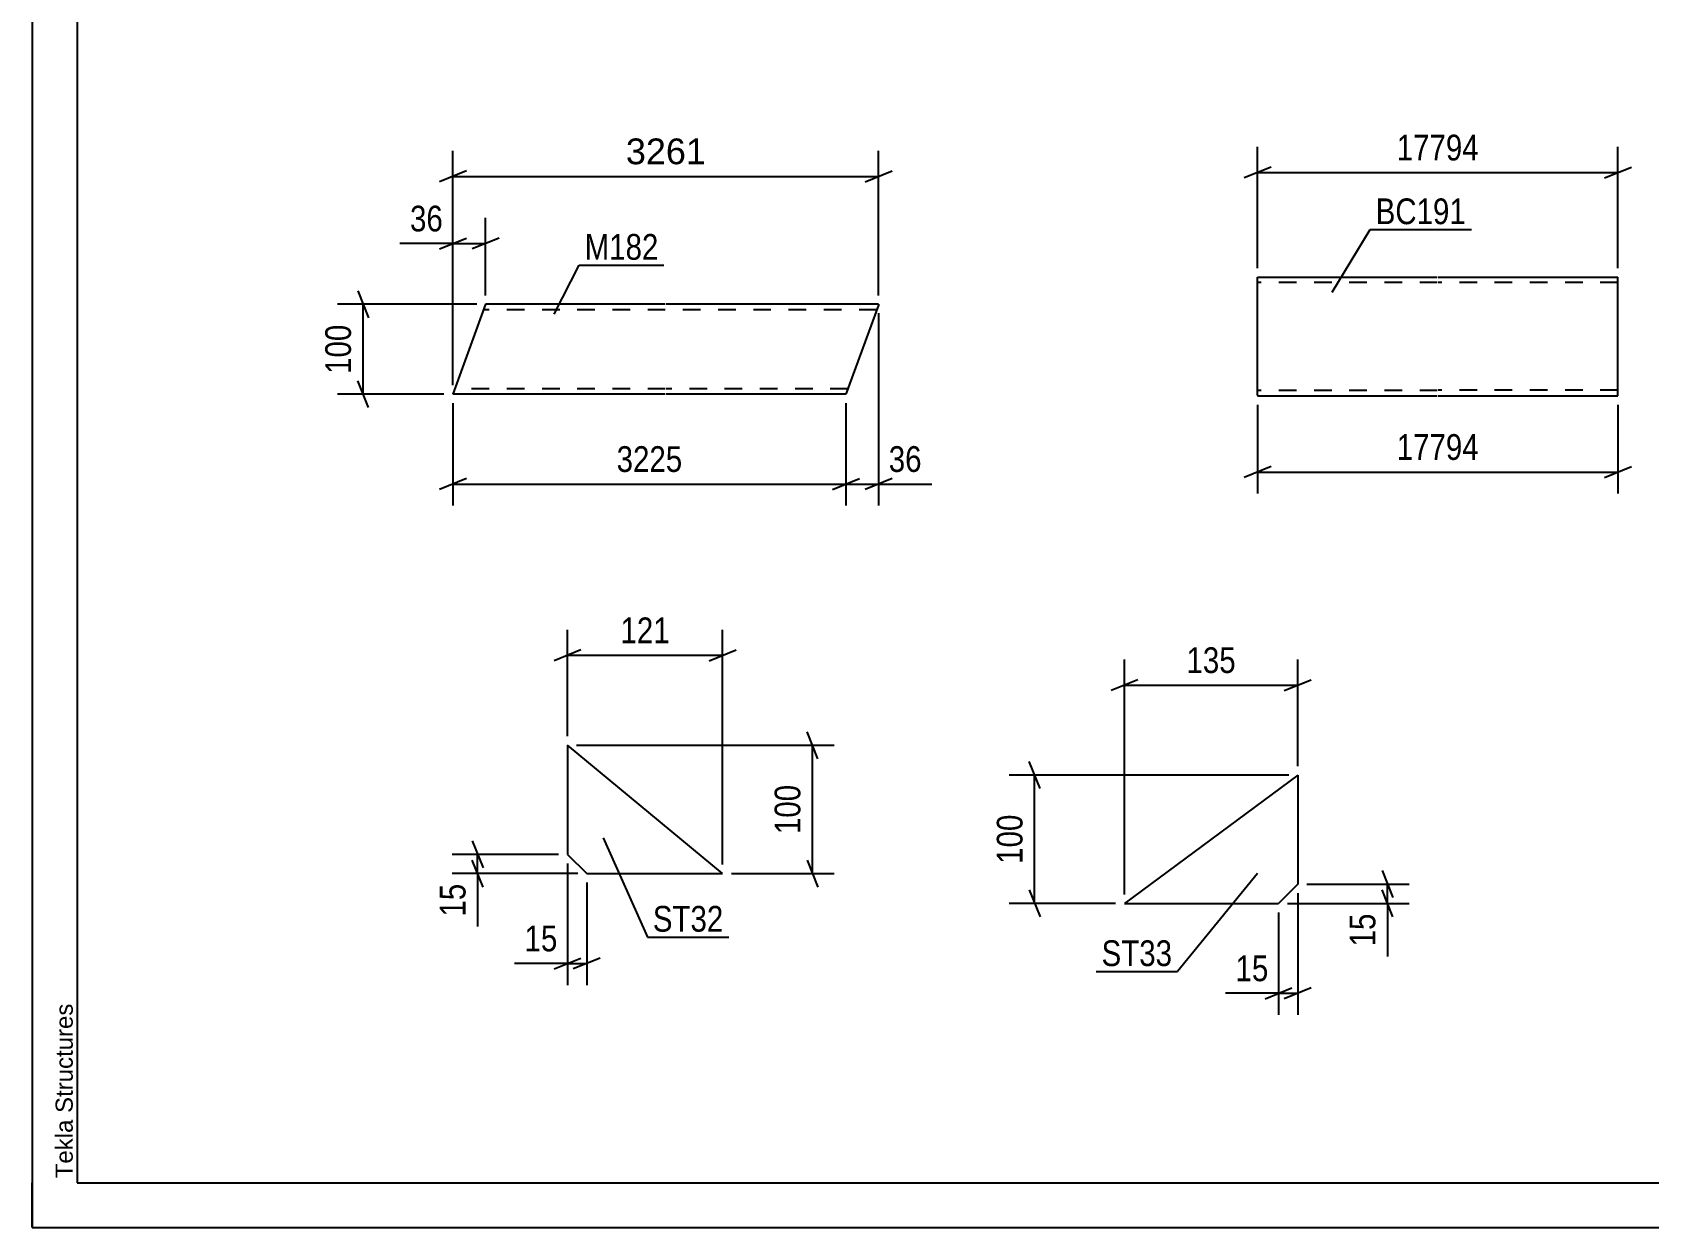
# Model space of a CAD drawing. Header units: millimetres. Extents: x 0 to 420, y 0 to 297.
# Drawn here: x 0 to 179.9, y 0 to 133 of the extents above; entities that cross this region are included whole.
import ezdxf

# ---------------------------------------------------------------- set-up
doc = ezdxf.new("R2010")
doc.units = ezdxf.units.MM
doc.linetypes.add('DXK_LINE_DOT2', pattern=[3.9198, 1.9599, -1.9599])
doc.styles.add('Arial', font='ARIAL.TTF', dxfattribs={"height": 0.2})
doc.styles.add('Arial Narrow', font='ARIALN.TTF', dxfattribs={"height": 0.2})

# ---------------------------------------------------------------- blocks, each defined once
blk = doc.blocks.new('Unknown-203761115-1115')
at = {"color": 5, "linetype": 'Continuous'}
for p, q in [((0, 297), (0, 0)), ((5, 292), (5, 5)), ((0, 0), (0, 5)), ((5, 5), (415, 5)), ((0, 0), (420, 0))]:
    blk.add_line(p, q, dxfattribs=at)
at = {"color": 174, "linetype": 'Continuous', "style": 'Arial'}
blk.add_text('Tekla Structures', height=1.9102, rotation=90, dxfattribs=at).set_placement((4.5, 5.5))
blk = doc.blocks.new('Part-203761115-2725 - 2709')
at = {"color": 2, "linetype": 'Continuous'}
for p, q in [((59.57, 53.69), (59.57, 41.54)), ((76.84, 39.4), (59.57, 53.69)), ((59.57, 41.54), (61.71, 39.4)), ((61.71, 39.4), (76.84, 39.4))]:
    blk.add_line(p, q, dxfattribs=at)
blk = doc.blocks.new('Part-203761115-2654 - 2638')
at = {"color": 2, "linetype": 'Continuous'}
for p, q in [((140.85, 50.37), (121.57, 36.08)), ((140.85, 50.37), (140.85, 38.23)), ((140.85, 38.23), (138.71, 36.08)), ((121.57, 36.08), (138.71, 36.08))]:
    blk.add_line(p, q, dxfattribs=at)
blk = doc.blocks.new('Part-203761115-2112 - 2094')
at = {"color": 2, "linetype": 'Continuous'}
for p, q in [((136.39, 92.66), (136.39, 105.77)), ((136.39, 105.77), (156.39, 105.77)), ((156.49, 105.78), (176.49, 105.78)), ((176.49, 92.58), (176.49, 105.78)), ((136.39, 92.66), (136.39, 92.57)), ((136.39, 92.57), (156.39, 92.57)), ((156.49, 92.58), (176.49, 92.58))]:
    blk.add_line(p, q, dxfattribs=at)
at = {"color": 7, "linetype": 'DXK_LINE_DOT2'}
for p, q in [((156.39, 105.17), (136.39, 105.17)), ((176.49, 105.18), (156.49, 105.18)), ((136.39, 93.17), (136.39, 93.22)), ((156.39, 93.17), (136.39, 93.17)), ((176.49, 93.18), (156.49, 93.18)), ((176.49, 93.18), (176.49, 93.22))]:
    blk.add_line(p, q, dxfattribs=at)
blk = doc.blocks.new('Part-203761115-3012 - 2996')
at = {"color": 2, "linetype": 'Continuous'}
for p, q in [((50.46, 102.75), (46.82, 92.75)), ((70.46, 102.75), (50.46, 102.75)), ((94.2, 102.75), (70.56, 102.75)), ((94.17, 102.66), (90.56, 92.75)), ((94.2, 102.75), (94.17, 102.66)), ((70.46, 92.75), (46.82, 92.75)), ((90.56, 92.75), (70.56, 92.75))]:
    blk.add_line(p, q, dxfattribs=at)
at = {"color": 7, "linetype": 'DXK_LINE_DOT2'}
for p, q in [((70.46, 102.15), (50.25, 102.15)), ((93.98, 102.15), (70.56, 102.15)), ((47.04, 93.35), (47.06, 93.4)), ((70.46, 93.35), (47.04, 93.35)), ((90.78, 93.35), (70.56, 93.35)), ((90.78, 93.35), (90.8, 93.4))]:
    blk.add_line(p, q, dxfattribs=at)
blk = doc.blocks.new('StraightDimension-203761115-2749 - 2709')
at = {"color": 7, "linetype": 'Continuous'}
for p, q in [((58.57, 41.54), (46.72, 41.54)), ((48.97, 43.04), (50.17, 40.04)), ((49.57, 39.4), (49.57, 41.54)), ((50.17, 37.9), (48.97, 40.9)), ((60.71, 39.4), (46.72, 39.4))]:
    blk.add_line(p, q, dxfattribs=at)
at = {"color": 0}
blk.add_wipeout([(48.82, 38.88), (44.62, 38.88), (44.62, 34.02), (48.82, 34.02)], dxfattribs=at)
at = {"color": 7, "linetype": 'Continuous'}
blk.add_line((49.57, 39.4), (49.57, 33.5), dxfattribs=at)
blk.add_line((49.57, 39.4), (49.57, 33.5), dxfattribs=at)
at = {"color": 3, "style": 'Arial Narrow'}
blk.add_text('15', height=2.863, rotation=90.0002, dxfattribs=at).set_placement((48.22, 34.62))
blk = doc.blocks.new('StraightDimension-203761115-2727 - 2709')
at = {"color": 7, "linetype": 'Continuous'}
for p, q in [((59.57, 40.54), (59.57, 27)), ((61.71, 38.4), (61.71, 27)), ((58.07, 28.8), (61.07, 30)), ((59.57, 29.4), (61.71, 29.4)), ((63.21, 30), (60.21, 28.8))]:
    blk.add_line(p, q, dxfattribs=at)
at = {"color": 0}
blk.add_wipeout([(59.05, 30.15), (59.05, 34.35), (54.19, 34.35), (54.19, 30.15)], dxfattribs=at)
at = {"color": 7, "linetype": 'Continuous'}
blk.add_line((59.57, 29.4), (53.67, 29.4), dxfattribs=at)
blk.add_line((59.57, 29.4), (53.67, 29.4), dxfattribs=at)
at = {"color": 3, "style": 'Arial Narrow'}
blk.add_text('15', height=2.863, dxfattribs=at).set_placement((54.79, 30.75))
blk = doc.blocks.new('StraightDimension-203761115-2739 - 2709')
at = {"color": 7, "linetype": 'Continuous'}
for p, q in [((59.57, 54.69), (59.57, 66.54)), ((76.84, 40.4), (76.84, 66.54)), ((61.07, 64.29), (58.07, 63.09)), ((59.57, 63.69), (76.84, 63.69)), ((75.34, 63.09), (78.34, 64.29))]:
    blk.add_line(p, q, dxfattribs=at)
at = {"color": 0}
blk.add_wipeout([(71.55, 64.44), (71.55, 68.64), (64.87, 68.64), (64.87, 64.44)], dxfattribs=at)
at = {"color": 3, "style": 'Arial Narrow'}
blk.add_text('121', height=2.863, dxfattribs=at).set_placement((65.47, 65.04))
blk = doc.blocks.new('StraightDimension-203761115-2760 - 2709')
at = {"color": 7, "linetype": 'Continuous'}
for p, q in [((87.44, 52.19), (86.24, 55.19)), ((60.57, 53.69), (89.24, 53.69)), ((86.84, 39.4), (86.84, 53.69)), ((86.24, 40.9), (87.44, 37.9)), ((77.84, 39.4), (89.24, 39.4))]:
    blk.add_line(p, q, dxfattribs=at)
at = {"color": 0}
blk.add_wipeout([(86.09, 49.89), (81.89, 49.89), (81.89, 43.2), (86.09, 43.2)], dxfattribs=at)
at = {"color": 3, "style": 'Arial Narrow'}
blk.add_text('100', height=2.863, rotation=90.0002, dxfattribs=at).set_placement((85.49, 43.8))
blk = doc.blocks.new('StraightDimension-203761115-2694 - 2638')
at = {"color": 7, "linetype": 'Continuous'}
for p, q in [((121.57, 37.08), (121.57, 63.22)), ((140.85, 51.37), (140.85, 63.22)), ((123.07, 60.97), (120.07, 59.77)), ((121.57, 60.37), (140.85, 60.37)), ((139.35, 59.77), (142.35, 60.97))]:
    blk.add_line(p, q, dxfattribs=at)
at = {"color": 0}
blk.add_wipeout([(134.55, 61.12), (134.55, 65.32), (127.87, 65.32), (127.87, 61.12)], dxfattribs=at)
at = {"color": 3, "style": 'Arial Narrow'}
blk.add_text('135', height=2.863, dxfattribs=at).set_placement((128.47, 61.72))
blk = doc.blocks.new('StraightDimension-203761115-2680 - 2638')
at = {"color": 7, "linetype": 'Continuous'}
for p, q in [((140.85, 37.23), (140.85, 23.68)), ((138.71, 35.08), (138.71, 23.68)), ((137.21, 25.48), (140.21, 26.68)), ((138.71, 26.08), (140.85, 26.08)), ((142.35, 26.68), (139.35, 25.48))]:
    blk.add_line(p, q, dxfattribs=at)
at = {"color": 0}
blk.add_wipeout([(138.18, 26.83), (138.18, 31.03), (133.33, 31.03), (133.33, 26.83)], dxfattribs=at)
at = {"color": 7, "linetype": 'Continuous'}
blk.add_line((138.71, 26.08), (132.8, 26.08), dxfattribs=at)
blk.add_line((138.71, 26.08), (132.8, 26.08), dxfattribs=at)
at = {"color": 3, "style": 'Arial Narrow'}
blk.add_text('15', height=2.863, dxfattribs=at).set_placement((133.93, 27.43))
blk = doc.blocks.new('StraightDimension-203761115-2656 - 2638')
at = {"color": 7, "linetype": 'Continuous'}
for p, q in [((150.25, 39.73), (151.45, 36.73)), ((141.85, 38.23), (153.25, 38.23)), ((150.85, 36.08), (150.85, 38.23)), ((139.71, 36.08), (153.25, 36.08)), ((151.45, 34.58), (150.25, 37.58))]:
    blk.add_line(p, q, dxfattribs=at)
at = {"color": 0}
blk.add_wipeout([(150.1, 35.56), (145.9, 35.56), (145.9, 30.7), (150.1, 30.7)], dxfattribs=at)
at = {"color": 7, "linetype": 'Continuous'}
blk.add_line((150.85, 36.08), (150.85, 30.18), dxfattribs=at)
blk.add_line((150.85, 36.08), (150.85, 30.18), dxfattribs=at)
at = {"color": 3, "style": 'Arial Narrow'}
blk.add_text('15', height=2.863, rotation=90.0002, dxfattribs=at).set_placement((149.5, 31.3))
blk = doc.blocks.new('StraightDimension-203761115-2668 - 2638')
at = {"color": 7, "linetype": 'Continuous'}
for p, q in [((112.17, 48.87), (110.97, 51.87)), ((139.85, 50.37), (108.72, 50.37)), ((111.57, 36.08), (111.57, 50.37)), ((120.57, 36.08), (108.72, 36.08)), ((110.97, 37.58), (112.17, 34.58))]:
    blk.add_line(p, q, dxfattribs=at)
at = {"color": 0}
blk.add_wipeout([(110.82, 46.57), (106.62, 46.57), (106.62, 39.89), (110.82, 39.89)], dxfattribs=at)
at = {"color": 3, "style": 'Arial Narrow'}
blk.add_text('100', height=2.863, rotation=90.0002, dxfattribs=at).set_placement((110.22, 40.49))
blk = doc.blocks.new('StraightDimension-203761115-2115 - 2094')
at = {"color": 7, "linetype": 'Continuous'}
for p, q in [((136.39, 91.57), (136.39, 81.69)), ((176.49, 91.58), (176.49, 81.69)), ((137.89, 84.69), (134.89, 83.49)), ((174.99, 83.49), (177.99, 84.69)), ((136.39, 84.09), (176.49, 84.09))]:
    blk.add_line(p, q, dxfattribs=at)
at = {"color": 0}
blk.add_wipeout([(161.61, 84.84), (161.61, 89.04), (151.27, 89.04), (151.27, 84.84)], dxfattribs=at)
at = {"color": 3, "style": 'Arial Narrow'}
blk.add_text('17794', height=2.863, dxfattribs=at).set_placement((151.87, 85.44))
blk = doc.blocks.new('StraightDimension-203761115-2151 - 2094')
at = {"color": 7, "linetype": 'Continuous'}
for p, q in [((136.39, 106.77), (136.39, 120.26)), ((176.49, 106.78), (176.49, 120.26)), ((137.89, 118.01), (134.89, 116.81)), ((136.39, 117.41), (176.49, 117.41)), ((174.99, 116.81), (177.99, 118.01))]:
    blk.add_line(p, q, dxfattribs=at)
at = {"color": 0}
blk.add_wipeout([(161.61, 118.16), (161.61, 122.36), (151.27, 122.36), (151.27, 118.16)], dxfattribs=at)
at = {"color": 3, "style": 'Arial Narrow'}
blk.add_text('17794', height=2.863, dxfattribs=at).set_placement((151.87, 118.76))
blk = doc.blocks.new('StraightDimension-203761115-3054 - 2996')
at = {"color": 7, "linetype": 'Continuous'}
for p, q in [((46.82, 91.75), (46.82, 80.35)), ((90.56, 91.75), (90.56, 80.35)), ((48.32, 83.35), (45.32, 82.15)), ((89.06, 82.15), (92.06, 83.35)), ((46.82, 82.75), (90.56, 82.75))]:
    blk.add_line(p, q, dxfattribs=at)
at = {"color": 0}
blk.add_wipeout([(72.95, 83.5), (72.95, 87.7), (64.44, 87.7), (64.44, 83.5)], dxfattribs=at)
at = {"color": 3, "style": 'Arial Narrow'}
blk.add_text('3225', height=2.863, dxfattribs=at).set_placement((65.04, 84.1))
blk = doc.blocks.new('StraightDimension-203761115-3015 - 2996')
at = {"color": 7, "linetype": 'Continuous'}
for p, q in [((49.46, 102.75), (33.97, 102.75)), ((36.22, 104.25), (37.42, 101.25)), ((36.82, 92.75), (36.82, 102.75)), ((37.42, 91.25), (36.22, 94.25)), ((45.82, 92.75), (33.97, 92.75))]:
    blk.add_line(p, q, dxfattribs=at)
at = {"color": 0}
blk.add_wipeout([(36.07, 101.09), (31.87, 101.09), (31.87, 94.41), (36.07, 94.41)], dxfattribs=at)
at = {"color": 3, "style": 'Arial Narrow'}
blk.add_text('100', height=2.863, rotation=90.0002, dxfattribs=at).set_placement((35.47, 95.01))
blk = doc.blocks.new('StraightDimension-203761115-3072 - 2996')
at = {"color": 7, "linetype": 'Continuous'}
for p, q in [((46.82, 93.75), (46.82, 119.84)), ((94.2, 103.75), (94.2, 119.84)), ((48.32, 117.59), (45.32, 116.39)), ((46.82, 116.99), (94.2, 116.99)), ((92.7, 116.39), (95.7, 117.59))]:
    blk.add_line(p, q, dxfattribs=at)
at = {"color": 0}
blk.add_wipeout([(75.56, 117.74), (75.56, 121.94), (65.47, 121.94), (65.47, 117.74)], dxfattribs=at)
at = {"color": 3, "style": 'Arial'}
blk.add_text('3261', height=2.865, dxfattribs=at).set_placement((66.07, 118.34))
blk = doc.blocks.new('StraightDimension-203761115-3037 - 2996')
at = {"color": 7, "linetype": 'Continuous'}
for p, q in [((94.2, 101.75), (94.2, 80.35)), ((90.56, 91.75), (90.56, 80.35)), ((89.06, 82.15), (92.06, 83.35)), ((95.7, 83.35), (92.7, 82.15)), ((90.56, 82.75), (94.2, 82.75))]:
    blk.add_line(p, q, dxfattribs=at)
at = {"color": 0}
blk.add_wipeout([(99.58, 83.5), (99.58, 87.7), (94.73, 87.7), (94.73, 83.5)], dxfattribs=at)
at = {"color": 7, "linetype": 'Continuous'}
blk.add_line((94.2, 82.75), (100.11, 82.75), dxfattribs=at)
blk.add_line((94.2, 82.75), (100.11, 82.75), dxfattribs=at)
at = {"color": 3, "style": 'Arial Narrow'}
blk.add_text('36', height=2.863, dxfattribs=at).set_placement((95.33, 84.1))
blk = doc.blocks.new('StraightDimension-203761115-3083 - 2996')
at = {"color": 7, "linetype": 'Continuous'}
for p, q in [((46.82, 93.75), (46.82, 112.36)), ((50.46, 103.75), (50.46, 112.36)), ((45.32, 108.91), (48.32, 110.11)), ((51.96, 110.11), (48.96, 108.91)), ((46.82, 109.51), (50.46, 109.51))]:
    blk.add_line(p, q, dxfattribs=at)
at = {"color": 0}
blk.add_wipeout([(46.3, 110.26), (46.3, 114.46), (41.44, 114.46), (41.44, 110.26)], dxfattribs=at)
at = {"color": 7, "linetype": 'Continuous'}
blk.add_line((46.82, 109.51), (40.92, 109.51), dxfattribs=at)
blk.add_line((46.82, 109.51), (40.92, 109.51), dxfattribs=at)
at = {"color": 3, "style": 'Arial Narrow'}
blk.add_text('36', height=2.863, dxfattribs=at).set_placement((42.04, 110.86))
blk = doc.blocks.new('Mark-203761115-2721 - 2709')
at = {"color": 0}
blk.add_wipeout([(76.93, 32.94), (76.93, 35.94), (69.07, 35.94), (69.07, 32.94)], dxfattribs=at)
blk.add_wipeout([(76.93, 32.94), (76.93, 35.94), (69.07, 35.94), (69.07, 32.94)], dxfattribs=at)
at = {"color": 30, "linetype": 'Continuous'}
for p, q in [((63.54, 43.38), (68.47, 32.34)), ((68.47, 32.34), (77.53, 32.34))]:
    blk.add_line(p, q, dxfattribs=at)
at = {"color": 3, "style": 'Arial Narrow'}
blk.add_text('ST32', height=2.863, dxfattribs=at).set_placement((69.07, 32.94))
blk = doc.blocks.new('Mark-203761115-2650 - 2638')
at = {"color": 0}
blk.add_wipeout([(126.87, 29.11), (126.87, 32.11), (119.02, 32.11), (119.02, 29.11)], dxfattribs=at)
blk.add_wipeout([(126.87, 29.11), (126.87, 32.11), (119.02, 32.11), (119.02, 29.11)], dxfattribs=at)
at = {"color": 30, "linetype": 'Continuous'}
for p in [(136.38, 39.41), (118.42, 28.51)]:
    blk.add_line(p, (127.47, 28.51), dxfattribs=at)
at = {"color": 3, "style": 'Arial Narrow'}
blk.add_text('ST33', height=2.863, dxfattribs=at).set_placement((119.02, 29.11))
blk = doc.blocks.new('Mark-203761115-2108 - 2094')
at = {"color": 0}
blk.add_wipeout([(159.58, 111.67), (159.58, 114.67), (149.53, 114.67), (149.53, 111.67)], dxfattribs=at)
blk.add_wipeout([(159.58, 111.67), (159.58, 114.67), (149.53, 114.67), (149.53, 111.67)], dxfattribs=at)
at = {"color": 30, "linetype": 'Continuous'}
for p, q in [((144.67, 104.1), (148.93, 111.07)), ((148.93, 111.07), (160.18, 111.07))]:
    blk.add_line(p, q, dxfattribs=at)
at = {"color": 3, "style": 'Arial Narrow'}
blk.add_text('BC191', height=2.863, dxfattribs=at).set_placement((149.53, 111.67))
blk = doc.blocks.new('Mark-203761115-3008 - 2996')
at = {"color": 0}
blk.add_wipeout([(69.7, 107.71), (69.7, 110.71), (61.48, 110.71), (61.48, 107.71)], dxfattribs=at)
blk.add_wipeout([(69.7, 107.71), (69.7, 110.71), (61.48, 110.71), (61.48, 107.71)], dxfattribs=at)
at = {"color": 30, "linetype": 'Continuous'}
for p, q in [((58.07, 101.64), (60.88, 107.11)), ((60.88, 107.11), (70.3, 107.11))]:
    blk.add_line(p, q, dxfattribs=at)
at = {"color": 3, "style": 'Arial Narrow'}
blk.add_text('M182', height=2.863, dxfattribs=at).set_placement((61.48, 107.71))

msp = doc.modelspace()

# ---------------------------------------------------------------- block references
for name in ['Unknown-203761115-1115', 'Part-203761115-2112 - 2094', 'Part-203761115-3012 - 2996', 'Part-203761115-2725 - 2709', 'Part-203761115-2654 - 2638']:
    msp.add_blockref(name, (0, 0))

# ---------------------------------------------------------------- next in the draw order: block references
for name in ['StraightDimension-203761115-2151 - 2094', 'StraightDimension-203761115-3054 - 2996', 'StraightDimension-203761115-2115 - 2094', 'StraightDimension-203761115-2694 - 2638', 'StraightDimension-203761115-2749 - 2709']:
    msp.add_blockref(name, (0, 0))

# ---------------------------------------------------------------- next in the draw order: block references
for name in ['Mark-203761115-2108 - 2094', 'StraightDimension-203761115-3015 - 2996', 'StraightDimension-203761115-2727 - 2709', 'StraightDimension-203761115-2680 - 2638']:
    msp.add_blockref(name, (0, 0))

# ---------------------------------------------------------------- next in the draw order: block references
for name in ['StraightDimension-203761115-3072 - 2996', 'StraightDimension-203761115-2739 - 2709', 'StraightDimension-203761115-2656 - 2638']:
    msp.add_blockref(name, (0, 0))

# ---------------------------------------------------------------- next in the draw order: block references
for name in ['StraightDimension-203761115-3083 - 2996', 'Mark-203761115-3008 - 2996', 'StraightDimension-203761115-3037 - 2996', 'StraightDimension-203761115-2760 - 2709', 'StraightDimension-203761115-2668 - 2638']:
    msp.add_blockref(name, (0, 0))

# ---------------------------------------------------------------- next in the draw order: block references
for name in ['Mark-203761115-2721 - 2709', 'Mark-203761115-2650 - 2638']:
    msp.add_blockref(name, (0, 0))

doc.saveas('drawing.dxf')
